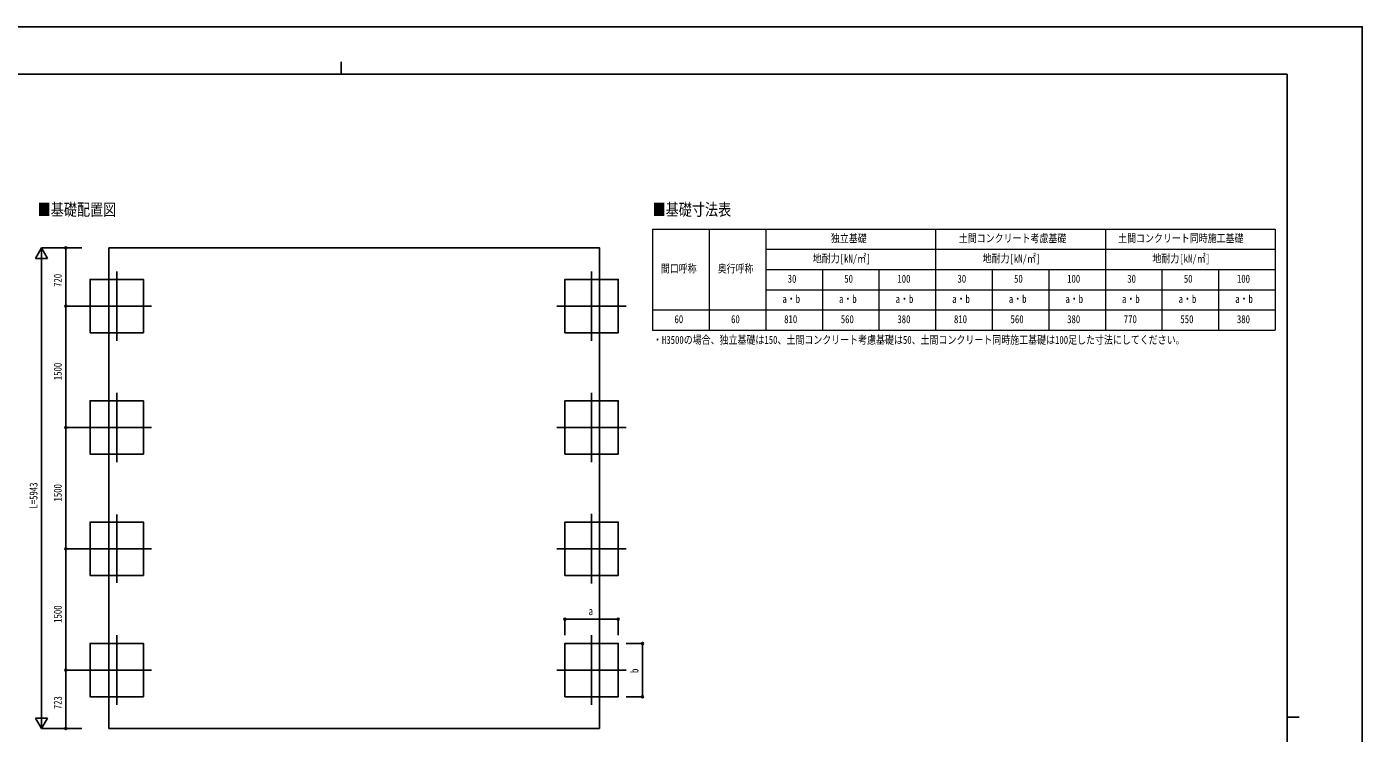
# Model space of a CAD drawing. Units: millimetres, scale not verified. Extents: x -12615 to 12615, y -8910 to 8910.
# Drawn here: x -3904 to 12615, y 175 to 8910 of the extents above; entities that cross this region are included whole.
import ezdxf
from ezdxf.enums import TextEntityAlignment as Align

# ---------------------------------------------------------------- set-up
doc = ezdxf.new("R2010")
doc.units = ezdxf.units.MM
doc.header["$LTSCALE"] = 40
doc.layers.add('0-1_TABLE1', color=7, linetype='Continuous', lineweight=18)
for name, color, linetype in [('0-2_USER1', 3, 'Continuous'), ('0-3_YKK_12', 2, 'Continuous'), ('0-5_YKK_A1', 4, 'Continuous'), ('0-6_YKK_D', 6, 'Continuous'), ('0-7_YKK_ZWAK', 7, 'Continuous')]:
    doc.layers.add(name, color=color, linetype=linetype)
doc.styles.add('ＭＳ ゴシック', font='')
doc.styles.get('ＭＳ ゴシック').set_extended_font_data('MS Gothic')

msp = doc.modelspace()

# ---------------------------------------------------------------- linework, layer by layer
at = {"layer": '0-1_TABLE1'}
for p, q in [((3837.2, 6407.77), (11537.2, 6407.77)), ((3837.2, 6407.77), (3837.2, 5157.77)), ((4537.2, 6407.77), (4537.2, 5157.77)), ((5237.2, 6407.77), (5237.2, 5157.77)), ((7337.2, 6407.77), (7337.2, 5157.77)), ((9437.2, 6407.77), (9437.2, 5157.77)), ((5237.2, 6157.77), (11537.2, 6157.77)), ((5237.2, 5907.77), (11537.2, 5907.77)), ((5937.2, 5907.77), (5937.2, 5157.77)), ((8037.2, 5907.77), (8037.2, 5157.77)), ((10137.2, 5907.77), (10137.2, 5157.77)), ((5237.2, 5657.77), (11537.2, 5657.77)), ((3837.2, 5157.77), (11537.2, 5157.77))]:
    msp.add_line(p, q, dxfattribs=at)
for points in [[(11537.2, 6407.77), (11537.2, 5907.77), (11537.2, 5157.77)], [(6637.2, 5907.77), (6637.2, 5407.77), (6637.2, 5157.77)], [(8737.2, 5907.77), (8737.2, 5407.77), (8737.2, 5157.77)], [(10837.2, 5907.77), (10837.2, 5407.77), (10837.2, 5157.77)], [(3837.2, 5407.77), (4537.2, 5407.77), (5237.2, 5407.77), (11537.2, 5407.77)]]:
    msp.add_lwpolyline(points, dxfattribs=at)
at = {"layer": '0-3_YKK_12'}
for p, q in [((-2790.74, 5885.65), (-2790.74, 5025.65)), ((3082.26, 5885.65), (3082.26, 5025.65)), ((-2360.74, 5455.65), (-3220.74, 5455.65)), ((2652.26, 5455.65), (3512.26, 5455.65)), ((-2790.74, 4385.65), (-2790.74, 3525.65)), ((3082.26, 4385.65), (3082.26, 3525.65)), ((-2360.74, 3955.65), (-3220.74, 3955.65)), ((2652.26, 3955.65), (3512.26, 3955.65)), ((-2790.74, 2877.53), (-2790.74, 2033.76)), ((3082.26, 2885.65), (3082.26, 2025.65)), ((-2360.74, 2455.65), (-3220.74, 2455.65)), ((2652.26, 2455.65), (3512.26, 2455.65)), ((-2790.74, 1385.65), (-2790.74, 525.65)), ((3082.26, 1385.65), (3082.26, 525.65)), ((-2360.74, 955.65), (-3220.74, 955.65)), ((2652.26, 955.65), (3512.26, 955.65))]:
    msp.add_line(p, q, dxfattribs=at)
at = {"layer": '0-5_YKK_A1'}
for p, q in [((-2889.24, 6175.16), (-2889.24, 232.64)), ((-2889.24, 232.64), (3180.76, 232.64))]:
    msp.add_line(p, q, dxfattribs=at)
msp.add_lwpolyline([(-2889.24, 6175.16), (3180.76, 6175.16), (3180.76, 232.64)], dxfattribs=at)
for points in [[(-2460.74, 5125.65), (-2460.74, 5785.65), (-3120.74, 5785.65), (-3120.74, 5125.65)], [(2752.26, 5125.65), (2752.26, 5785.65), (3412.26, 5785.65), (3412.26, 5125.65)], [(-2460.74, 3625.65), (-2460.74, 4285.65), (-3120.74, 4285.65), (-3120.74, 3625.65)], [(2752.26, 3625.65), (2752.26, 4285.65), (3412.26, 4285.65), (3412.26, 3625.65)], [(-2460.74, 2125.65), (-2460.74, 2785.65), (-3120.74, 2785.65), (-3120.74, 2125.65)], [(2752.26, 2125.65), (2752.26, 2785.65), (3412.26, 2785.65), (3412.26, 2125.65)], [(-2460.74, 625.65), (-2460.74, 1285.65), (-3120.74, 1285.65), (-3120.74, 625.65)], [(2752.26, 625.65), (2752.26, 1285.65), (3412.26, 1285.65), (3412.26, 625.65)]]:
    msp.add_lwpolyline(points, close=True, dxfattribs=at)
at = {"layer": '0-6_YKK_D'}
for p, q in [((-3720.74, 6175.16), (-3795.74, 6045.25)), ((-3220.74, 6175.16), (-3721.74, 6175.16)), ((-3720.74, 6175.16), (-3645.74, 6045.25)), ((-3720.74, 6175.16), (-3720.74, 5915.35)), ((-3220.74, 6175.16), (-3421.74, 6175.16)), ((-3420.74, 6175.16), (-3420.74, 5455.65)), ((-3795.74, 6045.25), (-3645.74, 6045.25)), ((-3720.74, 382.64), (-3720.74, 6025.16)), ((-3220.74, 5455.65), (-3421.74, 5455.65)), ((-3221.74, 5455.65), (-3421.74, 5455.65)), ((-3420.74, 3955.65), (-3420.74, 5455.65)), ((-3221.74, 3955.65), (-3421.74, 3955.65)), ((-3220.74, 3955.65), (-3421.74, 3955.65)), ((-3420.74, 2455.65), (-3420.74, 3955.65)), ((-3220.74, 2455.65), (-3421.74, 2455.65)), ((-3220.74, 2455.65), (-3421.74, 2455.65)), ((-3420.74, 955.65), (-3420.74, 2455.65)), ((2752.26, 1385.65), (2752.26, 1586.65)), ((2752.26, 1585.65), (3412.26, 1585.65)), ((3412.26, 1385.65), (3412.26, 1586.65)), ((3512.26, 1285.65), (3713.26, 1285.65)), ((3712.26, 625.65), (3712.26, 1285.65)), ((-3220.74, 955.65), (-3421.74, 955.65)), ((-3220.74, 955.65), (-3421.74, 955.65)), ((-3420.74, 232.64), (-3420.74, 955.65)), ((3512.26, 625.65), (3713.26, 625.65)), ((-3720.74, 232.64), (-3795.74, 362.55)), ((-3645.74, 362.55), (-3795.74, 362.55)), ((-3720.74, 232.64), (-3720.74, 492.45)), ((-3720.74, 232.64), (-3645.74, 362.55)), ((-3220.74, 232.64), (-3721.74, 232.64)), ((-3220.74, 232.64), (-3421.74, 232.64))]:
    msp.add_line(p, q, dxfattribs=at)
for centre in [(-3420.74, 6175.16), (-3420.74, 5455.65), (-3420.74, 5455.65), (-3420.74, 3955.65), (-3420.74, 3955.65), (-3420.74, 2455.65), (-3420.74, 2455.65), (2752.26, 1585.65), (3412.26, 1585.65), (3712.26, 1285.65), (-3420.74, 955.65), (-3420.74, 955.65), (3712.26, 625.65), (-3420.74, 232.64)]:
    msp.add_circle(centre, 12.75, dxfattribs=at)
at = {"layer": '0-7_YKK_ZWAK'}
for p, q in [((-14.94, 8475), (-14.94, 8325)), ((11685.06, 8325), (-11714.94, 8325)), ((11685.06, 8325), (11685.06, -7575)), ((11685.06, 375), (11835.06, 375))]:
    msp.add_line(p, q, dxfattribs=at)
msp.add_lwpolyline([(-12615, -8910), (12615, -8910), (12615, 8910), (-12615, 8910)], close=True, dxfattribs=at)

# ---------------------------------------------------------------- texts
at = {"layer": '0-1_TABLE1', "style": 'ＭＳ ゴシック', "width": 0.8}
for s, p in [('独立基礎', (6042.4, 6215.27)), ('土間コンクリート考慮基礎', (7624, 6215.27)), ('土間コンクリート同時施工基礎', (9594.4, 6215.27)), ('地耐力[kN/㎡]', (5819.2, 5965.27)), ('地耐力[kN/㎡]', (7919.2, 5965.27)), ('地耐力[kN/㎡]', (10019.2, 5965.27)), ('間口呼称', (3938.8, 5840.27)), ('奥行呼称', (4642.4, 5840.27)), ('30', (5508, 5715.27)), ('50', (6208, 5715.27)), ('100', (6864.8, 5715.27)), ('30', (7608, 5715.27)), ('50', (8308, 5715.27)), ('100', (8964.8, 5715.27)), ('30', (9708, 5715.27)), ('50', (10408, 5715.27)), ('100', (11064.8, 5715.27)), ('a・b', (5443.2, 5465.27)), ('a・b', (6143.2, 5465.27)), ('a・b', (6843.2, 5465.27)), ('a・b', (7543.2, 5465.27)), ('a・b', (8243.2, 5465.27)), ('a・b', (8943.2, 5465.27)), ('a・b', (9643.2, 5465.27)), ('a・b', (10343.2, 5465.27)), ('a・b', (11043.2, 5465.27)), ('60', (4108, 5215.27)), ('60', (4808, 5215.27)), ('810', (5464.8, 5215.27)), ('560', (6164.8, 5215.27)), ('380', (6864.8, 5215.27)), ('810', (7564.8, 5215.27)), ('560', (8264.8, 5215.27)), ('380', (8964.8, 5215.27)), ('770', (9664.8, 5215.27)), ('550', (10364.8, 5215.27)), ('380', (11064.8, 5215.27))]:
    msp.add_text(s, height=98.97, dxfattribs=at).set_placement(p, align=Align.BOTTOM_LEFT)
at = {"layer": '0-2_USER1', "style": 'ＭＳ ゴシック', "width": 0.8}
for s, height, p in [('■基礎配置図', 148.5, (-3768.74, 6530.38)), ('■基礎寸法表', 148.5, (3836.68, 6530.53)), ('・H3500の場合、独立基礎は150、土間コンクリート考慮基礎は50、土間コンクリート同時施工基礎は100足した寸法にしてください。', 98.97, (3842.36, 4959.27))]:
    msp.add_text(s, height=height, dxfattribs=at).set_placement(p, align=Align.BOTTOM_LEFT)
at = {"layer": '0-6_YKK_D', "style": 'ＭＳ ゴシック', "width": 0.8}
for s, p in [('720', (-3440.74, 5693)), ('1500', (-3440.74, 4540.05)), ('L=5943', (-3740.74, 2951.9)), ('1500', (-3440.74, 3040.05)), ('1500', (-3440.74, 1540.05)), ('b', (3692.26, 919.65)), ('723', (-3440.74, 471.75))]:
    msp.add_text(s, height=98.97, rotation=90, dxfattribs=at).set_placement(p, align=Align.BOTTOM_LEFT)
msp.add_text('a', height=98.97, dxfattribs=at).set_placement((3046.26, 1605.65), align=Align.BOTTOM_LEFT)

doc.saveas('drawing.dxf')
